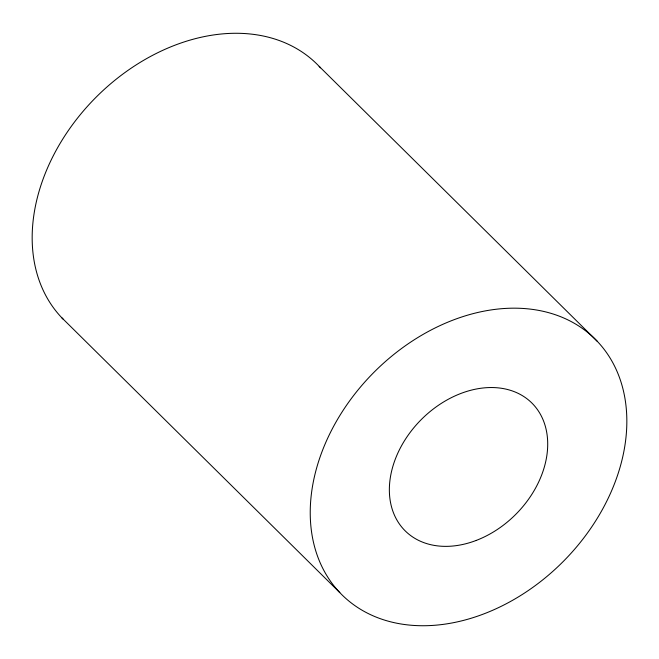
<?xml version="1.0" encoding="UTF-8"?>
<svg xmlns="http://www.w3.org/2000/svg" width="659" height="659" viewBox="0 0 659 659"><rect width="100%" height="100%" fill="white"/><g stroke="black" fill="none" stroke-linecap="round" stroke-linejoin="round"><path stroke-width="0.99" d="M319.17 66.37L597.219 341.255A179.907 133.802 -45.3 0 1 483.978 613.842A179.907 133.802 -45.3 0 1 324.376 445.731A179.907 133.802 -45.3 0 1 597.219 341.255M61.781 317.745L339.83 592.63M63.157 319.17A179.907 133.802 -45.3 0 1 98.331 94.995A179.907 133.802 -45.3 0 1 320.521 67.819M476.259 540.413A89.986 66.921 -45.3 0 0 532.892 404.074A89.986 66.921 -45.3 0 0 396.43 456.333A89.986 66.921 -45.3 0 0 476.259 540.413"/></g></svg>
